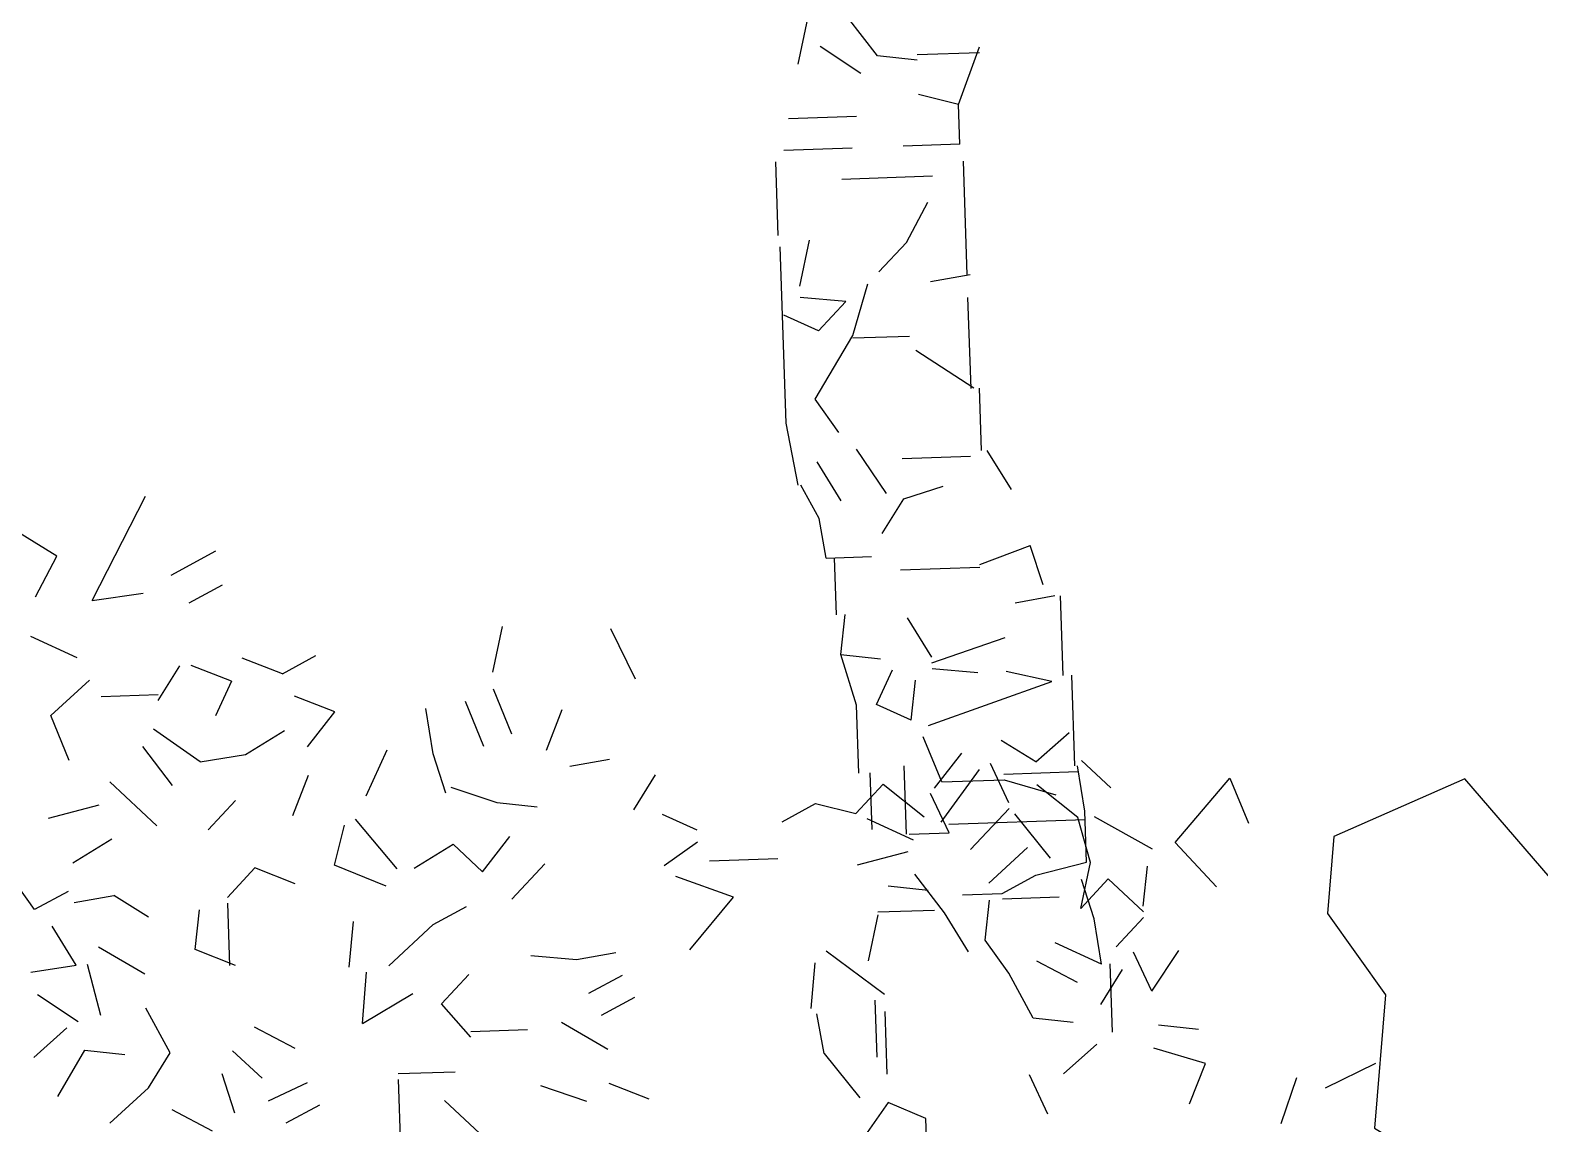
# Model space of a CAD drawing. Header units: metres. Extents: x 10 to 239, y 2 to 253.
# Drawn here: x 17.648 to 19.082, y 184.89 to 185.929 of the extents above; entities that cross this region are included whole.
import ezdxf

# ---------------------------------------------------------------- set-up
doc = ezdxf.new("R2010")
doc.units = ezdxf.units.M
doc.header["$MEASUREMENT"] = 0
doc.layers.add('bloques ARBOLES', color=7, linetype='Continuous', true_color=0xb8d897)

# ---------------------------------------------------------------- blocks, each defined once
blk = doc.blocks.new('arb-alz-77')
at = {"layer": 'bloques ARBOLES', "linetype": 'Continuous'}
for p, q in [((2.9238, 10.4614), (3.0406, 10.6896)), ((2.9238, 10.4614), (3.0406, 10.6896)), ((2.8458, 10.5584), (2.7313, 10.6293)), ((2.8458, 10.5584), (2.7313, 10.6293)), ((2.8458, 10.5584), (2.7313, 10.6293)), ((2.8458, 10.5584), (2.7313, 10.6293)), ((2.799, 10.4696), (2.8458, 10.5584)), ((3.0964, 10.517), (3.1942, 10.5702)), ((3.0964, 10.517), (3.1942, 10.5702)), ((3.0964, 10.517), (3.1942, 10.5702)), ((3.1358, 10.4562), (3.2091, 10.4959)), ((2.9238, 10.4614), (3.0354, 10.4776)), ((2.9238, 10.4614), (3.0354, 10.4776)), ((2.9238, 10.4614), (3.0354, 10.4776)), ((3.8011, 10.3041), (3.8226, 10.4045)), ((3.8011, 10.3041), (3.8226, 10.4045)), ((4.0593, 10.4001), (4.1129, 10.2898)), ((4.0593, 10.4001), (4.1129, 10.2898)), ((4.0593, 10.4001), (4.1129, 10.2898)), ((2.8907, 10.3356), (2.7894, 10.3821)), ((3.0682, 10.2421), (3.1155, 10.3184)), ((3.0682, 10.2421), (3.1155, 10.3184)), ((3.0682, 10.2421), (3.1155, 10.3184)), ((3.2287, 10.2847), (3.1404, 10.3192)), ((3.3403, 10.301), (3.252, 10.3353)), ((3.3403, 10.301), (3.4137, 10.3408)), ((3.3403, 10.301), (3.4137, 10.3408)), ((2.8328, 10.2092), (2.9173, 10.2868)), ((3.0678, 10.2545), (2.9434, 10.2503)), ((3.0678, 10.2545), (2.9434, 10.2503)), ((3.0678, 10.2545), (2.9434, 10.2503)), ((3.0678, 10.2545), (2.9434, 10.2503)), ((3.2287, 10.2847), (3.1939, 10.209)), ((3.2287, 10.2847), (3.1939, 10.209)), ((3.2287, 10.2847), (3.1939, 10.209)), ((3.4552, 10.2177), (3.3668, 10.2521)), ((3.843, 10.1686), (3.8023, 10.2669)), ((3.843, 10.1686), (3.8023, 10.2669)), ((3.843, 10.1686), (3.8023, 10.2669)), ((3.6701, 10.1253), (3.6543, 10.2245)), ((3.7816, 10.1415), (3.741, 10.2398)), ((3.9189, 10.1337), (3.9532, 10.2222)), ((3.9189, 10.1337), (3.9532, 10.2222)), ((2.8734, 10.1108), (2.8328, 10.2092)), ((2.8734, 10.1108), (2.8328, 10.2092)), ((3.3954, 10.141), (3.4552, 10.2177)), ((3.16, 10.1081), (3.0579, 10.1794)), ((3.16, 10.1081), (3.0579, 10.1794)), ((3.16, 10.1081), (3.0579, 10.1794)), ((3.2591, 10.1239), (3.3445, 10.1766)), ((3.2591, 10.1239), (3.3445, 10.1766)), ((3.2591, 10.1239), (3.3445, 10.1766)), ((3.2591, 10.1239), (3.3445, 10.1766)), ((4.9909, 10.1076), (4.9147, 10.1549)), ((4.9909, 10.1076), (4.9147, 10.1549)), ((4.9909, 10.1076), (4.9147, 10.1549)), ((4.9909, 10.1076), (4.9147, 10.1549)), ((4.9909, 10.1076), (5.0637, 10.1724)), ((3.0995, 10.0562), (3.0344, 10.1413)), ((3.0995, 10.0562), (3.0344, 10.1413)), ((3.16, 10.1081), (3.2591, 10.1239)), ((3.5237, 10.0332), (3.57, 10.1344)), ((3.6979, 10.0391), (3.6701, 10.1253)), ((4.7687, 10.0503), (4.8284, 10.1271)), ((3.97, 10.0982), (4.0566, 10.1136)), ((3.97, 10.0982), (4.0566, 10.1136)), ((4.7836, 9.9761), (4.8671, 10.0911)), ((4.7836, 9.9761), (4.8671, 10.0911)), ((4.7836, 9.9761), (4.8671, 10.0911)), ((4.7836, 9.9761), (4.8671, 10.0911)), ((4.9317, 10.0184), (4.8914, 10.1043)), ((4.9317, 10.0184), (4.8914, 10.1043)), ((4.9317, 10.0184), (4.8914, 10.1043)), ((5.1548, 10.051), (5.0906, 10.1111)), ((5.1548, 10.051), (5.0906, 10.1111)), ((3.065, 9.9679), (2.9621, 10.0641)), ((3.3632, 9.9905), (3.3976, 10.0788)), ((3.3632, 9.9905), (3.3976, 10.0788)), ((4.1102, 10.0032), (4.1575, 10.0795)), ((4.1102, 10.0032), (4.1575, 10.0795)), ((4.5963, 9.9947), (4.6563, 10.059)), ((4.5963, 9.9947), (4.6563, 10.059)), ((4.5963, 9.9947), (4.6563, 10.059)), ((4.6563, 10.059), (4.746, 9.9873)), ((4.6563, 10.059), (4.746, 9.9873)), ((5.0824, 9.9863), (4.9927, 10.0579)), ((5.0824, 9.9863), (4.9927, 10.0579)), ((5.2959, 9.9312), (5.4157, 10.0722)), ((5.2959, 9.9312), (5.4157, 10.0722)), ((5.4157, 10.0722), (5.4564, 9.9739)), ((3.1774, 9.9592), (3.2375, 10.0236)), ((3.1774, 9.9592), (3.2375, 10.0236)), ((3.8108, 10.0179), (3.7099, 10.052)), ((2.8279, 9.9848), (2.939, 10.0135)), ((2.8279, 9.9848), (2.939, 10.0135)), ((2.8279, 9.9848), (2.939, 10.0135)), ((3.8982, 10.0085), (3.8108, 10.0179)), ((3.8982, 10.0085), (3.8108, 10.0179)), ((4.2488, 9.9581), (4.1727, 9.9927)), ((4.4349, 9.9768), (4.5083, 10.0167)), ((4.4349, 9.9768), (4.5083, 10.0167)), ((4.5083, 10.0167), (4.5963, 9.9947)), ((4.8479, 9.916), (4.9321, 10.006)), ((4.8479, 9.916), (4.9321, 10.006)), ((4.8479, 9.916), (4.9321, 10.006)), ((4.8479, 9.916), (4.9321, 10.006)), ((4.8479, 9.916), (4.9321, 10.006)), ((5.0231, 9.897), (4.945, 9.994)), ((5.0231, 9.897), (4.945, 9.994)), ((5.2466, 9.917), (5.1196, 9.9875)), ((5.2466, 9.917), (5.1196, 9.9875)), ((3.4541, 9.8814), (3.4761, 9.9693)), ((3.4541, 9.8814), (3.4761, 9.9693)), ((3.5915, 9.8736), (3.5005, 9.9826)), ((4.7228, 9.9367), (4.6214, 9.9831)), ((5.1105, 9.8876), (5.0824, 9.9863)), ((5.1105, 9.8876), (5.0824, 9.9863)), ((5.1105, 9.8876), (5.0824, 9.9863)), ((2.881, 9.8869), (2.9663, 9.9396)), ((2.881, 9.8869), (2.9663, 9.9396)), ((2.881, 9.8869), (2.9663, 9.9396)), ((3.6286, 9.8749), (3.7141, 9.9276)), ((3.6286, 9.8749), (3.7141, 9.9276)), ((3.7784, 9.8674), (3.7141, 9.9276)), ((3.7784, 9.8674), (3.7141, 9.9276)), ((3.7784, 9.8674), (3.7141, 9.9276)), ((3.7784, 9.8674), (3.7141, 9.9276)), ((3.7784, 9.8674), (3.7141, 9.9276)), ((3.7784, 9.8674), (3.8381, 9.9442)), ((4.1765, 9.8808), (4.2496, 9.9331)), ((4.1765, 9.8808), (4.2496, 9.9331)), ((4.1765, 9.8808), (4.2496, 9.9331)), ((5.2959, 9.9312), (5.3863, 9.8346)), ((5.2959, 9.9312), (5.3863, 9.8346)), ((4.4252, 9.8955), (4.2759, 9.8904)), ((4.4252, 9.8955), (4.2759, 9.8904)), ((4.4252, 9.8955), (4.2759, 9.8904)), ((4.4252, 9.8955), (4.2759, 9.8904)), ((4.6, 9.8827), (4.7111, 9.9115)), ((4.6, 9.8827), (4.7111, 9.9115)), ((4.6, 9.8827), (4.7111, 9.9115)), ((4.8878, 9.8425), (4.9725, 9.9203)), ((2.7972, 9.7844), (2.7449, 9.8575)), ((3.2198, 9.8112), (3.28, 9.8755)), ((3.3682, 9.8411), (3.28, 9.8755)), ((3.3682, 9.8411), (3.28, 9.8755)), ((3.5678, 9.8355), (3.4541, 9.8814)), ((3.5678, 9.8355), (3.4541, 9.8814)), ((3.9148, 9.8846), (3.8428, 9.8073)), ((4.3284, 9.8113), (4.2024, 9.8569)), ((4.3284, 9.8113), (4.2024, 9.8569)), ((4.3284, 9.8113), (4.2024, 9.8569)), ((4.7904, 9.777), (4.7253, 9.862)), ((5.0891, 9.7871), (5.1105, 9.8876)), ((5.0891, 9.7871), (5.1105, 9.8876)), ((5.0891, 9.7871), (5.1105, 9.8876)), ((5.0891, 9.7871), (5.1105, 9.8876)), ((5.2258, 9.7917), (5.2354, 9.8793)), ((2.8706, 9.8243), (2.7972, 9.7844)), ((2.8706, 9.8243), (2.7972, 9.7844)), ((2.8706, 9.8243), (2.7972, 9.7844)), ((5.1491, 9.8514), (5.0891, 9.7871)), ((5.1491, 9.8514), (5.0891, 9.7871)), ((5.2263, 9.7793), (5.1491, 9.8514)), ((5.2263, 9.7793), (5.1491, 9.8514)), ((5.2263, 9.7793), (5.1491, 9.8514)), ((2.8839, 9.7999), (2.9706, 9.8153)), ((2.8839, 9.7999), (2.9706, 9.8153)), ((2.8839, 9.7999), (2.9706, 9.8153)), ((3.0469, 9.768), (2.9706, 9.8153)), ((3.0469, 9.768), (2.9706, 9.8153)), ((3.0469, 9.768), (2.9706, 9.8153)), ((3.2249, 9.6619), (3.2203, 9.7987)), ((3.2249, 9.6619), (3.2203, 9.7987)), ((3.6702, 9.7516), (3.7436, 9.7915)), ((3.6702, 9.7516), (3.7436, 9.7915)), ((4.2326, 9.696), (4.3284, 9.8113)), ((4.2326, 9.696), (4.3284, 9.8113)), ((4.2326, 9.696), (4.3284, 9.8113)), ((4.8796, 9.7177), (4.8891, 9.8054)), ((4.8796, 9.7177), (4.8891, 9.8054)), ((3.1489, 9.6968), (3.1585, 9.7842)), ((3.4866, 9.6584), (3.4956, 9.7583)), ((3.4866, 9.6584), (3.4956, 9.7583)), ((4.8431, 9.6916), (4.7904, 9.777)), ((5.1666, 9.7026), (5.2266, 9.7669)), ((5.1666, 9.7026), (5.2266, 9.7669)), ((2.8886, 9.6629), (2.8358, 9.7484)), ((2.8886, 9.6629), (2.8358, 9.7484)), ((2.8886, 9.6629), (2.8358, 9.7484)), ((3.5736, 9.6612), (3.6702, 9.7516)), ((3.0386, 9.6432), (2.937, 9.702)), ((3.2372, 9.6623), (3.1489, 9.6968)), ((3.9842, 9.6751), (4.0708, 9.6905)), ((3.9842, 9.6751), (4.0708, 9.6905)), ((4.6595, 9.5983), (4.5317, 9.6936)), ((4.9319, 9.6449), (4.8796, 9.7177)), ((5.2446, 9.6056), (5.2044, 9.6913)), ((5.2446, 9.6056), (5.3039, 9.6947)), ((5.2446, 9.6056), (5.3039, 9.6947)), ((5.2446, 9.6056), (5.3039, 9.6947)), ((2.7894, 9.6472), (2.8886, 9.6629)), ((2.7894, 9.6472), (2.8886, 9.6629)), ((2.9421, 9.5527), (2.9133, 9.6638)), ((3.8843, 9.6841), (3.9842, 9.6751)), ((4.4986, 9.568), (4.5076, 9.6678)), ((4.4986, 9.568), (4.5076, 9.6678)), ((5.0821, 9.625), (4.9932, 9.6718)), ((3.5157, 9.5348), (3.5242, 9.6472)), ((3.5157, 9.5348), (3.5242, 9.6472)), ((3.6886, 9.5779), (3.7486, 9.6422)), ((4.0116, 9.6013), (4.085, 9.6411)), ((4.0116, 9.6013), (4.085, 9.6411)), ((4.985, 9.547), (4.9319, 9.6449)), ((5.1334, 9.5769), (5.1807, 9.6532)), ((2.8927, 9.5386), (2.8035, 9.5978)), ((2.8927, 9.5386), (2.8035, 9.5978)), ((2.8927, 9.5386), (2.8035, 9.5978)), ((2.8927, 9.5386), (2.8035, 9.5978)), ((2.8927, 9.5386), (2.8035, 9.5978)), ((3.5157, 9.5348), (3.6256, 9.6007)), ((4.1116, 9.5921), (4.0382, 9.5524)), ((3.0943, 9.4706), (3.0411, 9.5684)), ((3.0943, 9.4706), (3.0411, 9.5684)), ((3.7533, 9.5054), (3.6886, 9.5779)), ((3.7533, 9.5054), (3.6886, 9.5779)), ((3.7533, 9.5054), (3.6886, 9.5779)), ((3.7533, 9.5054), (3.6886, 9.5779)), ((3.7533, 9.5054), (3.6886, 9.5779)), ((4.6653, 9.4241), (4.6608, 9.5609)), ((2.7957, 9.4606), (2.8682, 9.5253)), ((2.7957, 9.4606), (2.8682, 9.5253)), ((2.7957, 9.4606), (2.8682, 9.5253)), ((2.7957, 9.4606), (2.8682, 9.5253)), ((3.368, 9.48), (3.2793, 9.5268)), ((4.0532, 9.478), (3.9515, 9.537)), ((4.5267, 9.4693), (4.5113, 9.5559)), ((4.5267, 9.4693), (4.5113, 9.5559)), ((5.0725, 9.5375), (4.985, 9.547)), ((5.0725, 9.5375), (4.985, 9.547)), ((5.3471, 9.5218), (5.2596, 9.5313)), ((5.3471, 9.5218), (5.2596, 9.5313)), ((3.7529, 9.5178), (3.8773, 9.522)), ((3.7529, 9.5178), (3.8773, 9.522)), ((2.8485, 9.3751), (2.9073, 9.4768)), ((2.8485, 9.3751), (2.9073, 9.4768)), ((2.9073, 9.4768), (2.9947, 9.4673)), ((2.9073, 9.4768), (2.9947, 9.4673)), ((2.9073, 9.4768), (2.9947, 9.4673)), ((3.047, 9.3943), (3.0943, 9.4706)), ((3.2955, 9.4151), (3.2312, 9.4753)), ((4.5267, 9.4693), (4.6048, 9.3722)), ((4.5267, 9.4693), (4.6048, 9.3722)), ((5.0515, 9.4247), (5.124, 9.4894)), ((5.3622, 9.4476), (5.2489, 9.4811)), ((5.3622, 9.4476), (5.2489, 9.4811)), ((3.594, 9.4252), (3.7186, 9.4294)), ((3.594, 9.4252), (3.7186, 9.4294)), ((5.3277, 9.3592), (5.3622, 9.4476)), ((5.3277, 9.3592), (5.3622, 9.4476)), ((5.3277, 9.3592), (5.3622, 9.4476)), ((5.3277, 9.3592), (5.3622, 9.4476)), ((5.6254, 9.3943), (5.7356, 9.4478)), ((5.6254, 9.3943), (5.7356, 9.4478)), ((5.6254, 9.3943), (5.7356, 9.4478)), ((2.9625, 9.3168), (3.047, 9.3943)), ((2.9625, 9.3168), (3.047, 9.3943)), ((2.9625, 9.3168), (3.047, 9.3943)), ((3.2358, 9.3384), (3.208, 9.4247)), ((3.3096, 9.3659), (3.3954, 9.406)), ((3.5995, 9.2636), (3.5944, 9.4127)), ((3.5995, 9.2636), (3.5944, 9.4127)), ((3.5995, 9.2636), (3.5944, 9.4127)), ((4.0072, 9.3644), (3.9064, 9.3985)), ((4.0072, 9.3644), (3.9064, 9.3985)), ((4.144, 9.3691), (4.0557, 9.4035)), ((4.144, 9.3691), (4.0557, 9.4035)), ((4.144, 9.3691), (4.0557, 9.4035)), ((5.017, 9.3363), (4.9768, 9.4222)), ((5.5283, 9.3162), (5.5624, 9.417)), ((5.5283, 9.3162), (5.5624, 9.417)), ((5.5283, 9.3162), (5.5624, 9.417)), ((3.7729, 9.2943), (3.6956, 9.3664)), ((3.7729, 9.2943), (3.6956, 9.3664)), ((3.7729, 9.2943), (3.6956, 9.3664)), ((4.6675, 9.3619), (4.596, 9.2598)), ((4.7496, 9.3273), (4.6675, 9.3619)), ((4.7496, 9.3273), (4.6675, 9.3619)), ((3.1873, 9.2993), (3.0984, 9.3462)), ((3.3486, 9.3173), (3.422, 9.3571)), ((3.3486, 9.3173), (3.422, 9.3571)), ((4.755, 9.1655), (4.7496, 9.3273)), ((-0.4101, 1.8539), (-0.3887, 1.9541)), ((-0.4101, 1.8539), (-0.3887, 1.9541)), ((-0.4101, 1.8539), (-0.3887, 1.9541)), ((-0.4101, 1.8539), (-0.3887, 1.9541)), ((-0.4101, 1.8539), (-0.3887, 1.9541)), ((-0.2364, 1.8721), (-0.3015, 1.9571)), ((-0.2364, 1.8721), (-0.3015, 1.9571)), ((-0.2364, 1.8721), (-0.3015, 1.9571)), ((-0.2725, 1.8336), (-0.3617, 1.8928)), ((-0.2725, 1.8336), (-0.3617, 1.8928)), ((-0.2725, 1.8336), (-0.3617, 1.8928)), ((-0.2725, 1.8336), (-0.3617, 1.8928)), ((-0.0585, 1.766), (-0.0129, 1.8921)), ((-0.0585, 1.766), (-0.0129, 1.8921)), ((-0.0585, 1.766), (-0.0129, 1.8921)), ((-0.0585, 1.766), (-0.0129, 1.8921)), ((-0.0585, 1.766), (-0.0129, 1.8921)), ((-0.0585, 1.766), (-0.0129, 1.8921)), ((-0.0585, 1.766), (-0.0129, 1.8921)), ((-0.0585, 1.766), (-0.0129, 1.8921)), ((-0.1489, 1.8626), (-0.2364, 1.8721)), ((-0.1489, 1.8626), (-0.2364, 1.8721)), ((-0.1489, 1.8626), (-0.2364, 1.8721)), ((-0.1489, 1.8626), (-0.2364, 1.8721)), ((-0.1492, 1.875), (-0.0125, 1.8796)), ((-0.1492, 1.875), (-0.0125, 1.8796)), ((-0.1492, 1.875), (-0.0125, 1.8796)), ((-0.1492, 1.875), (-0.0125, 1.8796)), ((-0.1492, 1.875), (-0.0125, 1.8796)), ((-0.1492, 1.875), (-0.0125, 1.8796)), ((-0.1492, 1.875), (-0.0125, 1.8796)), ((-0.1492, 1.875), (-0.0125, 1.8796)), ((-0.1492, 1.875), (-0.0125, 1.8796)), ((-0.1492, 1.875), (-0.0125, 1.8796)), ((-0.0585, 1.766), (-0.1463, 1.788)), ((-0.0555, 1.679), (-0.0585, 1.766)), ((-0.2818, 1.7398), (-0.4311, 1.7347)), ((-0.2818, 1.7398), (-0.4311, 1.7347)), ((-0.2818, 1.7398), (-0.4311, 1.7347)), ((-0.2818, 1.7398), (-0.4311, 1.7347)), ((-0.2818, 1.7398), (-0.4311, 1.7347)), ((-0.2818, 1.7398), (-0.4311, 1.7347)), ((-0.2818, 1.7398), (-0.4311, 1.7347)), ((-0.2818, 1.7398), (-0.4311, 1.7347)), ((-0.2818, 1.7398), (-0.4311, 1.7347)), ((-0.4412, 1.6659), (-0.2919, 1.671)), ((-0.4412, 1.6659), (-0.2919, 1.671)), ((-0.4412, 1.6659), (-0.2919, 1.671)), ((-0.4412, 1.6659), (-0.2919, 1.671)), ((-0.0555, 1.679), (-0.1799, 1.6748)), ((-0.0555, 1.679), (-0.1799, 1.6748)), ((-0.0555, 1.679), (-0.1799, 1.6748)), ((-0.0555, 1.679), (-0.1799, 1.6748)), ((-0.0555, 1.679), (-0.1799, 1.6748)), ((-0.0555, 1.679), (-0.1799, 1.6748)), ((-0.4535, 1.4787), (-0.459, 1.6404)), ((-0.4535, 1.4787), (-0.459, 1.6404)), ((-0.4535, 1.4787), (-0.459, 1.6404)), ((-0.4535, 1.4787), (-0.459, 1.6404)), ((-0.0396, 1.3931), (-0.048, 1.6419)), ((-0.0396, 1.3931), (-0.048, 1.6419)), ((-0.0396, 1.3931), (-0.048, 1.6419)), ((-0.0396, 1.3931), (-0.048, 1.6419)), ((-0.0396, 1.3931), (-0.048, 1.6419)), ((-0.0396, 1.3931), (-0.048, 1.6419)), ((-0.0396, 1.3931), (-0.048, 1.6419)), ((-0.0396, 1.3931), (-0.048, 1.6419)), ((-0.0396, 1.3931), (-0.048, 1.6419)), ((-0.0396, 1.3931), (-0.048, 1.6419)), ((-0.1154, 1.6085), (-0.3145, 1.6017)), ((-0.1154, 1.6085), (-0.3145, 1.6017)), ((-0.1154, 1.6085), (-0.3145, 1.6017)), ((-0.1154, 1.6085), (-0.3145, 1.6017)), ((-0.1154, 1.6085), (-0.3145, 1.6017)), ((-0.1154, 1.6085), (-0.3145, 1.6017)), ((-0.1154, 1.6085), (-0.3145, 1.6017)), ((-0.1154, 1.6085), (-0.3145, 1.6017)), ((-0.1154, 1.6085), (-0.3145, 1.6017)), ((-0.1154, 1.6085), (-0.3145, 1.6017)), ((-0.1154, 1.6085), (-0.3145, 1.6017)), ((-0.1727, 1.4633), (-0.1259, 1.5521)), ((-0.1727, 1.4633), (-0.1259, 1.5521)), ((-0.1727, 1.4633), (-0.1259, 1.5521)), ((-0.1727, 1.4633), (-0.1259, 1.5521)), ((-0.1727, 1.4633), (-0.1259, 1.5521)), ((-0.1727, 1.4633), (-0.1259, 1.5521)), ((-0.1727, 1.4633), (-0.1259, 1.5521)), ((-0.1727, 1.4633), (-0.1259, 1.5521)), ((-0.4061, 1.3681), (-0.3847, 1.4685)), ((-0.4061, 1.3681), (-0.3847, 1.4685)), ((-0.4061, 1.3681), (-0.3847, 1.4685)), ((-0.4061, 1.3681), (-0.3847, 1.4685)), ((-0.4061, 1.3681), (-0.3847, 1.4685)), ((-0.4061, 1.3681), (-0.3847, 1.4685)), ((-0.4061, 1.3681), (-0.3847, 1.4685)), ((-0.4061, 1.3681), (-0.3847, 1.4685)), ((-0.4061, 1.3681), (-0.3847, 1.4685)), ((-0.4061, 1.3681), (-0.3847, 1.4685)), ((-0.4061, 1.3681), (-0.3847, 1.4685)), ((-0.4061, 1.3681), (-0.3847, 1.4685)), ((-0.4061, 1.3681), (-0.3847, 1.4685)), ((-0.4061, 1.3681), (-0.3847, 1.4685)), ((-0.4061, 1.3681), (-0.3847, 1.4685)), ((-0.2329, 1.399), (-0.1727, 1.4633)), ((-0.2329, 1.399), (-0.1727, 1.4633)), ((-0.2329, 1.399), (-0.1727, 1.4633)), ((-0.2329, 1.399), (-0.1727, 1.4633)), ((-0.2329, 1.399), (-0.1727, 1.4633)), ((-0.4365, 1.0682), (-0.4495, 1.4539)), ((-0.4365, 1.0682), (-0.4495, 1.4539)), ((-0.4365, 1.0682), (-0.4495, 1.4539)), ((-0.4365, 1.0682), (-0.4495, 1.4539)), ((-0.4365, 1.0682), (-0.4495, 1.4539)), ((-0.4365, 1.0682), (-0.4495, 1.4539)), ((-0.12, 1.3778), (-0.0334, 1.3933)), ((-0.12, 1.3778), (-0.0334, 1.3933)), ((-0.12, 1.3778), (-0.0334, 1.3933)), ((-0.12, 1.3778), (-0.0334, 1.3933)), ((-0.12, 1.3778), (-0.0334, 1.3933)), ((-0.2904, 1.2599), (-0.2569, 1.3732)), ((-0.2904, 1.2599), (-0.2569, 1.3732)), ((-0.2904, 1.2599), (-0.2569, 1.3732)), ((-0.2904, 1.2599), (-0.2569, 1.3732)), ((-0.2904, 1.2599), (-0.2569, 1.3732)), ((-0.2904, 1.2599), (-0.2569, 1.3732)), ((-0.2904, 1.2599), (-0.2569, 1.3732)), ((-0.2904, 1.2599), (-0.2569, 1.3732)), ((-0.2904, 1.2599), (-0.2569, 1.3732)), ((-0.2904, 1.2599), (-0.2569, 1.3732)), ((-0.2904, 1.2599), (-0.2569, 1.3732)), ((-0.2904, 1.2599), (-0.2569, 1.3732)), ((-0.3055, 1.3342), (-0.4053, 1.3433)), ((-0.3055, 1.3342), (-0.4053, 1.3433)), ((-0.3055, 1.3342), (-0.3655, 1.2699)), ((-0.3055, 1.3342), (-0.3655, 1.2699)), ((-0.3055, 1.3342), (-0.3655, 1.2699)), ((-0.3055, 1.3342), (-0.3655, 1.2699)), ((-0.3055, 1.3342), (-0.3655, 1.2699)), ((-0.3055, 1.3342), (-0.3655, 1.2699)), ((-0.0311, 1.1441), (-0.0379, 1.3433)), ((-0.0311, 1.1441), (-0.0379, 1.3433)), ((-0.0311, 1.1441), (-0.0379, 1.3433)), ((-0.0311, 1.1441), (-0.0379, 1.3433)), ((-0.0311, 1.1441), (-0.0379, 1.3433)), ((-0.0311, 1.1441), (-0.0379, 1.3433)), ((-0.0311, 1.1441), (-0.0379, 1.3433)), ((-0.3655, 1.2699), (-0.4414, 1.3047)), ((-0.3655, 1.2699), (-0.4414, 1.3047)), ((-0.3655, 1.2699), (-0.4414, 1.3047)), ((-0.3655, 1.2699), (-0.4414, 1.3047)), ((-0.3655, 1.2699), (-0.4414, 1.3047)), ((-0.3655, 1.2699), (-0.4414, 1.3047)), ((-0.3729, 1.1202), (-0.2904, 1.2599)), ((-0.3729, 1.1202), (-0.2904, 1.2599)), ((-0.3729, 1.1202), (-0.2904, 1.2599)), ((-0.3729, 1.1202), (-0.2904, 1.2599)), ((-0.3729, 1.1202), (-0.2904, 1.2599)), ((-0.3729, 1.1202), (-0.2904, 1.2599)), ((-0.3729, 1.1202), (-0.2904, 1.2599)), ((-0.1659, 1.258), (-0.2902, 1.2538)), ((-0.1659, 1.258), (-0.2902, 1.2538)), ((-0.1659, 1.258), (-0.2902, 1.2538)), ((-0.1659, 1.258), (-0.2902, 1.2538)), ((-0.1659, 1.258), (-0.2902, 1.2538)), ((-0.1659, 1.258), (-0.2902, 1.2538)), ((-0.1659, 1.258), (-0.2902, 1.2538)), ((-0.025, 1.1444), (-0.1523, 1.2273)), ((-0.025, 1.1444), (-0.1523, 1.2273)), ((-0.025, 1.1444), (-0.1523, 1.2273)), ((-0.0079, 1.0079), (-0.0125, 1.1448)), ((-0.0079, 1.0079), (-0.0125, 1.1448)), ((-0.0079, 1.0079), (-0.0125, 1.1448)), ((-0.0079, 1.0079), (-0.0125, 1.1448)), ((-0.0079, 1.0079), (-0.0125, 1.1448)), ((-0.0079, 1.0079), (-0.0125, 1.1448)), ((-0.3206, 1.0472), (-0.3729, 1.1202)), ((-0.3206, 1.0472), (-0.3729, 1.1202)), ((-0.3206, 1.0472), (-0.3729, 1.1202)), ((-0.3206, 1.0472), (-0.3729, 1.1202)), ((-0.4101, 0.932), (-0.4365, 1.0682)), ((-0.4101, 0.932), (-0.4365, 1.0682)), ((-0.2165, 0.9137), (-0.282, 1.0111)), ((-0.2165, 0.9137), (-0.282, 1.0111)), ((-0.2165, 0.9137), (-0.282, 1.0111)), ((-0.2165, 0.9137), (-0.282, 1.0111)), ((-0.2165, 0.9137), (-0.282, 1.0111)), ((-0.2165, 0.9137), (-0.282, 1.0111)), ((-0.0324, 0.9946), (-0.1817, 0.9896)), ((-0.0324, 0.9946), (-0.1817, 0.9896)), ((-0.0324, 0.9946), (-0.1817, 0.9896)), ((-0.0324, 0.9946), (-0.1817, 0.9896)), ((0.0573, 0.9229), (0.0045, 1.0084)), ((0.0573, 0.9229), (0.0045, 1.0084)), ((0.0573, 0.9229), (0.0045, 1.0084)), ((-0.3156, 0.898), (-0.3683, 0.9833)), ((-0.3156, 0.898), (-0.3683, 0.9833)), ((-0.3156, 0.898), (-0.3683, 0.9833)), ((-0.3156, 0.898), (-0.3683, 0.9833)), ((-0.3156, 0.898), (-0.3683, 0.9833)), ((-0.3641, 0.8589), (-0.4039, 0.9323)), ((-0.3641, 0.8589), (-0.4039, 0.9323)), ((-0.3641, 0.8589), (-0.4039, 0.9323)), ((-0.3641, 0.8589), (-0.4039, 0.9323)), ((-0.3641, 0.8589), (-0.4039, 0.9323)), ((-0.3641, 0.8589), (-0.4039, 0.9323)), ((-0.3641, 0.8589), (-0.4039, 0.9323)), ((-0.3641, 0.8589), (-0.4039, 0.9323)), ((-0.3641, 0.8589), (-0.4039, 0.9323)), ((-0.3641, 0.8589), (-0.4039, 0.9323)), ((-0.1787, 0.9025), (-0.0925, 0.9303)), ((-0.1787, 0.9025), (-0.0925, 0.9303)), ((-0.1787, 0.9025), (-0.0925, 0.9303)), ((-0.1787, 0.9025), (-0.0925, 0.9303)), ((-0.1787, 0.9025), (-0.0925, 0.9303)), ((-0.1787, 0.9025), (-0.0925, 0.9303)), ((-0.1787, 0.9025), (-0.0925, 0.9303)), ((-0.1787, 0.9025), (-0.0925, 0.9303)), ((-0.1787, 0.9025), (-0.0925, 0.9303)), ((-0.1787, 0.9025), (-0.0925, 0.9303)), ((-0.2259, 0.8262), (-0.1787, 0.9025)), ((-0.2259, 0.8262), (-0.1787, 0.9025)), ((-0.2259, 0.8262), (-0.1787, 0.9025)), ((-0.2259, 0.8262), (-0.1787, 0.9025)), ((-0.3488, 0.7721), (-0.3641, 0.8589)), ((-0.3488, 0.7721), (-0.3641, 0.8589)), ((-0.3488, 0.7721), (-0.3641, 0.8589)), ((-0.3488, 0.7721), (-0.3641, 0.8589)), ((-0.3488, 0.7721), (-0.3641, 0.8589)), ((-0.3488, 0.7721), (-0.3641, 0.8589)), ((-0.012, 0.7587), (0.0987, 0.7998)), ((-0.012, 0.7587), (0.0987, 0.7998)), ((-0.012, 0.7587), (0.0987, 0.7998)), ((-0.012, 0.7587), (0.0987, 0.7998)), ((-0.012, 0.7587), (0.0987, 0.7998)), ((0.1266, 0.7136), (0.0987, 0.7998)), ((0.1266, 0.7136), (0.0987, 0.7998)), ((0.1266, 0.7136), (0.0987, 0.7998)), ((0.1266, 0.7136), (0.0987, 0.7998)), ((0.1266, 0.7136), (0.0987, 0.7998)), ((0.1266, 0.7136), (0.0987, 0.7998)), ((0.1266, 0.7136), (0.0987, 0.7998)), ((0.1266, 0.7136), (0.0987, 0.7998)), ((0.1266, 0.7136), (0.0987, 0.7998)), ((0.1266, 0.7136), (0.0987, 0.7998)), ((0.1266, 0.7136), (0.0987, 0.7998)), ((-0.3488, 0.7721), (-0.2492, 0.7756)), ((-0.3488, 0.7721), (-0.2492, 0.7756)), ((-0.3488, 0.7721), (-0.2492, 0.7756)), ((-0.3488, 0.7721), (-0.2492, 0.7756)), ((-0.3488, 0.7721), (-0.2492, 0.7756)), ((-0.3259, 0.6484), (-0.3301, 0.7728)), ((-0.3259, 0.6484), (-0.3301, 0.7728)), ((-0.3259, 0.6484), (-0.3301, 0.7728)), ((-0.3259, 0.6484), (-0.3301, 0.7728)), ((-0.3259, 0.6484), (-0.3301, 0.7728)), ((-0.3259, 0.6484), (-0.3301, 0.7728)), ((-0.1859, 0.7465), (-0.0118, 0.7524)), ((-0.1859, 0.7465), (-0.0118, 0.7524)), ((0.1522, 0.6895), (0.0656, 0.6741)), ((0.1522, 0.6895), (0.0656, 0.6741)), ((0.1522, 0.6895), (0.0656, 0.6741)), ((0.1707, 0.5157), (0.1648, 0.69)), ((0.1707, 0.5157), (0.1648, 0.69)), ((0.1707, 0.5157), (0.1648, 0.69)), ((0.1707, 0.5157), (0.1648, 0.69)), ((0.1707, 0.5157), (0.1648, 0.69)), ((0.1707, 0.5157), (0.1648, 0.69)), ((0.1707, 0.5157), (0.1648, 0.69)), ((0.1707, 0.5157), (0.1648, 0.69)), ((0.1707, 0.5157), (0.1648, 0.69)), ((0.1707, 0.5157), (0.1648, 0.69)), ((0.1707, 0.5157), (0.1648, 0.69)), ((0.1707, 0.5157), (0.1648, 0.69)), ((0.1707, 0.5157), (0.1648, 0.69)), ((0.1707, 0.5157), (0.1648, 0.69)), ((0.1707, 0.5157), (0.1648, 0.69)), ((0.1707, 0.5157), (0.1648, 0.69)), ((0.1707, 0.5157), (0.1648, 0.69)), ((0.1707, 0.5157), (0.1648, 0.69)), ((0.1707, 0.5157), (0.1648, 0.69)), ((0.1707, 0.5157), (0.1648, 0.69)), ((0.1707, 0.5157), (0.1648, 0.69)), ((0.1707, 0.5157), (0.1648, 0.69)), ((0.1707, 0.5157), (0.1648, 0.69)), ((0.1707, 0.5157), (0.1648, 0.69)), ((0.1707, 0.5157), (0.1648, 0.69)), ((0.1707, 0.5157), (0.1648, 0.69)), ((0.1707, 0.5157), (0.1648, 0.69)), ((0.1707, 0.5157), (0.1648, 0.69)), ((0.1707, 0.5157), (0.1648, 0.69)), ((-0.3166, 0.5616), (-0.3072, 0.649)), ((-0.3166, 0.5616), (-0.3072, 0.649)), ((-0.3166, 0.5616), (-0.3072, 0.649)), ((-0.1172, 0.5558), (-0.17, 0.6413)), ((-0.1172, 0.5558), (-0.17, 0.6413)), ((-0.1169, 0.5434), (0.0433, 0.5987)), ((-0.1169, 0.5434), (0.0433, 0.5987)), ((-0.1169, 0.5434), (0.0433, 0.5987)), ((-0.1169, 0.5434), (0.0433, 0.5987)), ((-0.1169, 0.5434), (0.0433, 0.5987)), ((-0.1169, 0.5434), (0.0433, 0.5987)), ((-0.1169, 0.5434), (0.0433, 0.5987)), ((-0.3166, 0.5616), (-0.2292, 0.5521)), ((-0.2818, 0.4507), (-0.3166, 0.5616)), ((-0.3166, 0.5616), (-0.2292, 0.5521)), ((-0.3166, 0.5616), (-0.2292, 0.5521)), ((-0.3166, 0.5616), (-0.2292, 0.5521)), ((-0.3166, 0.5616), (-0.2292, 0.5521)), ((-0.2818, 0.4507), (-0.3166, 0.5616)), ((-0.3166, 0.5616), (-0.2292, 0.5521)), ((-0.2818, 0.4507), (-0.3166, 0.5616)), ((-0.2818, 0.4507), (-0.3166, 0.5616)), ((-0.2818, 0.4507), (-0.3166, 0.5616)), ((-0.2818, 0.4507), (-0.3166, 0.5616)), ((-0.3166, 0.5616), (-0.2292, 0.5521)), ((-0.3166, 0.5616), (-0.2292, 0.5521)), ((-0.3166, 0.5616), (-0.2292, 0.5521)), ((-0.3166, 0.5616), (-0.2292, 0.5521)), ((-0.3166, 0.5616), (-0.2292, 0.5521)), ((-0.3166, 0.5616), (-0.2292, 0.5521)), ((-0.3166, 0.5616), (-0.2292, 0.5521)), ((-0.3166, 0.5616), (-0.2292, 0.5521)), ((-0.3166, 0.5616), (-0.2292, 0.5521)), ((-0.2818, 0.4507), (-0.3166, 0.5616)), ((-0.1164, 0.531), (-0.0164, 0.5219)), ((-0.1164, 0.531), (-0.0164, 0.5219)), ((-0.1164, 0.531), (-0.0164, 0.5219)), ((-0.1164, 0.531), (-0.0164, 0.5219)), ((-0.1164, 0.531), (-0.0164, 0.5219)), ((-0.2382, 0.4521), (-0.2035, 0.528)), ((-0.2382, 0.4521), (-0.2035, 0.528)), ((-0.2382, 0.4521), (-0.2035, 0.528)), ((-0.2382, 0.4521), (-0.2035, 0.528)), ((-0.2382, 0.4521), (-0.2035, 0.528)), ((-0.2382, 0.4521), (-0.2035, 0.528)), ((-0.2382, 0.4521), (-0.2035, 0.528)), ((-0.2382, 0.4521), (-0.2035, 0.528)), ((-0.2382, 0.4521), (-0.2035, 0.528)), ((-0.2382, 0.4521), (-0.2035, 0.528)), ((-0.2382, 0.4521), (-0.2035, 0.528)), ((-0.1624, 0.4173), (-0.1528, 0.5048)), ((-0.1624, 0.4173), (-0.1528, 0.5048)), ((-0.1624, 0.4173), (-0.1528, 0.5048)), ((-0.1624, 0.4173), (-0.1528, 0.5048)), ((-0.1624, 0.4173), (-0.1528, 0.5048)), ((-0.1246, 0.4062), (0.1462, 0.5025)), ((-0.1246, 0.4062), (0.1462, 0.5025)), ((-0.1246, 0.4062), (0.1462, 0.5025)), ((0.1462, 0.5025), (0.0458, 0.524)), ((0.1462, 0.5025), (0.0458, 0.524)), ((0.1462, 0.5025), (0.0458, 0.524)), ((0.1462, 0.5025), (0.0458, 0.524)), ((0.196, 0.3173), (0.1893, 0.5163)), ((0.196, 0.3173), (0.1893, 0.5163)), ((0.196, 0.3173), (0.1893, 0.5163)), ((0.196, 0.3173), (0.1893, 0.5163)), ((0.196, 0.3173), (0.1893, 0.5163)), ((0.196, 0.3173), (0.1893, 0.5163)), ((0.196, 0.3173), (0.1893, 0.5163)), ((0.196, 0.3173), (0.1893, 0.5163)), ((-0.2768, 0.3013), (-0.2818, 0.4507)), ((-0.2768, 0.3013), (-0.2818, 0.4507)), ((-0.2768, 0.3013), (-0.2818, 0.4507)), ((-0.2768, 0.3013), (-0.2818, 0.4507)), ((-0.2768, 0.3013), (-0.2818, 0.4507)), ((-0.2768, 0.3013), (-0.2818, 0.4507)), ((-0.2768, 0.3013), (-0.2818, 0.4507)), ((-0.2768, 0.3013), (-0.2818, 0.4507)), ((-0.2768, 0.3013), (-0.2818, 0.4507)), ((-0.2768, 0.3013), (-0.2818, 0.4507)), ((-0.2768, 0.3013), (-0.2818, 0.4507)), ((-0.2768, 0.3013), (-0.2818, 0.4507)), ((-0.1624, 0.4173), (-0.2382, 0.4521)), ((-0.1624, 0.4173), (-0.2382, 0.4521)), ((-0.1624, 0.4173), (-0.2382, 0.4521)), ((-0.1624, 0.4173), (-0.2382, 0.4521)), ((-0.1624, 0.4173), (-0.2382, 0.4521)), ((-0.1624, 0.4173), (-0.2382, 0.4521)), ((-0.1624, 0.4173), (-0.2382, 0.4521)), ((-0.1624, 0.4173), (-0.2382, 0.4521)), ((-0.1624, 0.4173), (-0.2382, 0.4521)), ((-0.1624, 0.4173), (-0.2382, 0.4521)), ((-0.1624, 0.4173), (-0.2382, 0.4521)), ((-0.1624, 0.4173), (-0.2382, 0.4521)), ((-0.0954, 0.2825), (-0.1362, 0.3808)), ((-0.0954, 0.2825), (-0.1362, 0.3808)), ((-0.0954, 0.2825), (-0.1362, 0.3808)), ((-0.2477, 0.1778), (-0.2519, 0.3022)), ((-0.2477, 0.1778), (-0.2519, 0.3022)), ((-0.2477, 0.1778), (-0.2519, 0.3022)), ((-0.2477, 0.1778), (-0.2519, 0.3022)), ((-0.2477, 0.1778), (-0.2519, 0.3022)), ((-0.2477, 0.1778), (-0.2519, 0.3022)), ((-0.2477, 0.1778), (-0.2519, 0.3022)), ((-0.2477, 0.1778), (-0.2519, 0.3022)), ((-0.1726, 0.1677), (-0.1776, 0.3172)), ((-0.1726, 0.1677), (-0.1776, 0.3172)), ((-0.1726, 0.1677), (-0.1776, 0.3172)), ((-0.1726, 0.1677), (-0.1776, 0.3172)), ((-0.1726, 0.1677), (-0.1776, 0.3172)), ((-0.1726, 0.1677), (-0.1776, 0.3172)), ((0.0409, 0.2996), (0.2026, 0.3051)), ((0.0409, 0.2996), (0.2026, 0.3051)), ((0.0409, 0.2996), (0.2026, 0.3051)), ((0.0409, 0.2996), (0.2026, 0.3051)), ((0.0409, 0.2996), (0.2026, 0.3051)), ((0.0409, 0.2996), (0.2026, 0.3051)), ((0.0409, 0.2996), (0.2026, 0.3051)), ((0.0409, 0.2996), (0.2026, 0.3051)), ((0.0409, 0.2996), (0.2026, 0.3051)), ((0.0409, 0.2996), (0.2026, 0.3051)), ((0.0409, 0.2996), (0.2026, 0.3051)), ((0.0409, 0.2996), (0.2026, 0.3051)), ((0.0409, 0.2996), (0.2026, 0.3051)), ((0.218, 0.2183), (0.2023, 0.3175)), ((0.218, 0.2183), (0.2023, 0.3175)), ((0.218, 0.2183), (0.2023, 0.3175)), ((0.218, 0.2183), (0.2023, 0.3175)), ((0.218, 0.2183), (0.2023, 0.3175)), ((0.218, 0.2183), (0.2023, 0.3175)), ((0.218, 0.2183), (0.2023, 0.3175)), ((-0.0954, 0.2825), (0.0413, 0.2871)), ((-0.0954, 0.2825), (0.0413, 0.2871)), ((-0.0954, 0.2825), (0.0413, 0.2871)), ((-0.0954, 0.2825), (0.0413, 0.2871)), ((-0.0954, 0.2825), (0.0413, 0.2871)), ((-0.0954, 0.2825), (0.0413, 0.2871)), ((-0.0954, 0.2825), (0.0413, 0.2871)), ((-0.0954, 0.2825), (0.0413, 0.2871)), ((-0.0954, 0.2825), (0.0413, 0.2871)), ((-0.0954, 0.2825), (0.0413, 0.2871)), ((-0.0954, 0.2825), (0.0413, 0.2871)), ((0.0413, 0.2871), (0.1545, 0.2537)), ((0.0413, 0.2871), (0.1545, 0.2537)), ((0.0413, 0.2871), (0.1545, 0.2537)), ((0.0413, 0.2871), (0.1545, 0.2537)), ((0.0413, 0.2871), (0.1545, 0.2537)), ((0.0413, 0.2871), (0.1545, 0.2537)), ((-0.0792, 0.1709), (-0.1196, 0.2569)), ((-0.0792, 0.1709), (-0.1196, 0.2569)), ((-0.0792, 0.1709), (-0.1196, 0.2569)), ((-0.0792, 0.1709), (-0.1196, 0.2569)), ((-0.0792, 0.1709), (-0.1196, 0.2569)), ((-0.0792, 0.1709), (-0.1196, 0.2569)), ((-0.0792, 0.1709), (-0.1196, 0.2569)), ((-0.0792, 0.1709), (-0.1196, 0.2569)), ((-0.0799, 0.1896), (0.2187, 0.1997)), ((-0.0799, 0.1896), (0.2187, 0.1997)), ((-0.0799, 0.1896), (0.2187, 0.1997)), ((-0.0799, 0.1896), (0.2187, 0.1997)), ((-0.0799, 0.1896), (0.2187, 0.1997)), ((-0.0799, 0.1896), (0.2187, 0.1997)), ((-0.0799, 0.1896), (0.2187, 0.1997)), ((-0.0799, 0.1896), (0.2187, 0.1997)), ((-0.0799, 0.1896), (0.2187, 0.1997)), ((-0.0799, 0.1896), (0.2187, 0.1997)), ((-0.0799, 0.1896), (0.2187, 0.1997)), ((-0.0799, 0.1896), (0.2187, 0.1997)), ((-0.0799, 0.1896), (0.2187, 0.1997)), ((-0.0799, 0.1896), (0.2187, 0.1997)), ((-0.0799, 0.1896), (0.2187, 0.1997)), ((-0.0799, 0.1896), (0.2187, 0.1997)), ((-0.0799, 0.1896), (0.2187, 0.1997)), ((-0.0799, 0.1896), (0.2187, 0.1997)), ((-0.0799, 0.1896), (0.2187, 0.1997)), ((-0.0799, 0.1896), (0.2187, 0.1997)), ((0.2218, 0.1064), (0.218, 0.2183)), ((0.2218, 0.1064), (0.218, 0.2183)), ((0.2218, 0.1064), (0.218, 0.2183)), ((0.2218, 0.1064), (0.218, 0.2183)), ((0.2218, 0.1064), (0.218, 0.2183)), ((0.2218, 0.1064), (0.218, 0.2183)), ((-0.1664, 0.168), (-0.0792, 0.1709)), ((-0.1664, 0.168), (-0.0792, 0.1709)), ((-0.1664, 0.168), (-0.0792, 0.1709)), ((-0.1664, 0.168), (-0.0792, 0.1709)), ((-0.1664, 0.168), (-0.0792, 0.1709)), ((-0.1664, 0.168), (-0.0792, 0.1709)), ((-0.1664, 0.168), (-0.0792, 0.1709)), ((0.1106, 0.0778), (0.2218, 0.1064)), ((0.1106, 0.0778), (0.2218, 0.1064)), ((0.1106, 0.0778), (0.2218, 0.1064)), ((0.1106, 0.0778), (0.2218, 0.1064)), ((0.1106, 0.0778), (0.2218, 0.1064)), ((0.1106, 0.0778), (0.2218, 0.1064)), ((0.0374, 0.0379), (0.1106, 0.0778)), ((0.0374, 0.0379), (0.1106, 0.0778)), ((0.2384, -0.0176), (0.2107, 0.0686)), ((0.2384, -0.0176), (0.2107, 0.0686)), ((0.2384, -0.0176), (0.2107, 0.0686)), ((0.2384, -0.0176), (0.2107, 0.0686)), ((0.2384, -0.0176), (0.2107, 0.0686)), ((-0.1248, 0.0449), (-0.2124, 0.0543)), ((-0.1248, 0.0449), (-0.2124, 0.0543)), ((-0.1248, 0.0449), (-0.2124, 0.0543)), ((-0.1248, 0.0449), (-0.2124, 0.0543)), ((-0.1248, 0.0449), (-0.2124, 0.0543)), ((-0.1248, 0.0449), (-0.2124, 0.0543)), ((-0.1248, 0.0449), (-0.2124, 0.0543)), ((-0.1248, 0.0449), (-0.2124, 0.0543)), ((-0.1248, 0.0449), (-0.2124, 0.0543)), ((-0.1248, 0.0449), (-0.2124, 0.0543)), ((-0.1248, 0.0449), (-0.2124, 0.0543)), ((-0.1248, 0.0449), (-0.2124, 0.0543)), ((-0.1248, 0.0449), (-0.2124, 0.0543)), ((-0.1248, 0.0449), (-0.2124, 0.0543)), ((-0.0498, 0.035), (0.0374, 0.0379)), ((-0.0498, 0.035), (0.0374, 0.0379)), ((-0.0498, 0.035), (0.0374, 0.0379)), ((-0.2354, -0.0024), (-0.1109, 0.0018)), ((-0.2354, -0.0024), (-0.1109, 0.0018)), ((-0.2354, -0.0024), (-0.1109, 0.0018)), ((-0.2354, -0.0024), (-0.1109, 0.0018)), ((-0.2354, -0.0024), (-0.1109, 0.0018)), ((-0.2354, -0.0024), (-0.1109, 0.0018)), ((-0.2354, -0.0024), (-0.1109, 0.0018)), ((-0.2354, -0.0024), (-0.1109, 0.0018)), ((0.1622, 0.0297), (0.0377, 0.0255)), ((0.1622, 0.0297), (0.0377, 0.0255)), ((0.1622, 0.0297), (0.0377, 0.0255)), ((0.1622, 0.0297), (0.0377, 0.0255)), ((0.1622, 0.0297), (0.0377, 0.0255)), ((0.1622, 0.0297), (0.0377, 0.0255)), ((0.1622, 0.0297), (0.0377, 0.0255)), ((0.1622, 0.0297), (0.0377, 0.0255)), ((0.1622, 0.0297), (0.0377, 0.0255)), ((0.1622, 0.0297), (0.0377, 0.0255)), ((0.1622, 0.0297), (0.0377, 0.0255)), ((0.1622, 0.0297), (0.0377, 0.0255)), ((0.1622, 0.0297), (0.0377, 0.0255)), ((0.1622, 0.0297), (0.0377, 0.0255)), ((0.1622, 0.0297), (0.0377, 0.0255)), ((-0.2352, -0.0087), (-0.2567, -0.1091)), ((-0.2352, -0.0087), (-0.2567, -0.1091)), ((-0.2352, -0.0087), (-0.2567, -0.1091)), ((-0.2352, -0.0087), (-0.2567, -0.1091)), ((-0.2352, -0.0087), (-0.2567, -0.1091)), ((0.2544, -0.1167), (0.2384, -0.0176)), ((0.2544, -0.1167), (0.2384, -0.0176)), ((0.2544, -0.1167), (0.2384, -0.0176)), ((0.2544, -0.1167), (0.2384, -0.0176)), ((0.2544, -0.1167), (0.2384, -0.0176)), ((0.2544, -0.1167), (0.2384, -0.0176)), ((0.2544, -0.1167), (0.2384, -0.0176)), ((0.2544, -0.1167), (0.2384, -0.0176)), ((0.2544, -0.1167), (0.153, -0.0702)), ((0.2544, -0.1167), (0.153, -0.0702)), ((0.2544, -0.1167), (0.153, -0.0702)), ((0.2544, -0.1167), (0.153, -0.0702)), ((0.2544, -0.1167), (0.153, -0.0702)), ((0.2544, -0.1167), (0.153, -0.0702)), ((0.2544, -0.1167), (0.153, -0.0702)), ((0.2544, -0.1167), (0.153, -0.0702)), ((0.2544, -0.1167), (0.153, -0.0702)), ((0.2544, -0.1167), (0.153, -0.0702)), ((0.2544, -0.1167), (0.153, -0.0702)), ((0.2544, -0.1167), (0.153, -0.0702)), ((0.2544, -0.1167), (0.153, -0.0702)), ((0.2544, -0.1167), (0.153, -0.0702)), ((0.2544, -0.1167), (0.153, -0.0702)), ((0.2544, -0.1167), (0.153, -0.0702)), ((0.2544, -0.1167), (0.153, -0.0702)), ((0.2544, -0.1167), (0.153, -0.0702)), ((0.2544, -0.1167), (0.153, -0.0702)), ((0.2544, -0.1167), (0.153, -0.0702)), ((0.273, -0.1161), (0.2781, -0.2654)), ((0.273, -0.1161), (0.2781, -0.2654)), ((0.273, -0.1161), (0.2781, -0.2654)), ((0.273, -0.1161), (0.2781, -0.2654)), ((0.273, -0.1161), (0.2781, -0.2654)), ((0.273, -0.1161), (0.2781, -0.2654)), ((0.273, -0.1161), (0.2781, -0.2654)), ((0.273, -0.1161), (0.2781, -0.2654)), ((0.273, -0.1161), (0.2781, -0.2654)), ((0.273, -0.1161), (0.2781, -0.2654)), ((0.273, -0.1161), (0.2781, -0.2654)), ((0.273, -0.1161), (0.2781, -0.2654)), ((0.273, -0.1161), (0.2781, -0.2654)), ((0.273, -0.1161), (0.2781, -0.2654)), ((0.273, -0.1161), (0.2781, -0.2654)), ((0.273, -0.1161), (0.2781, -0.2654)), ((0.273, -0.1161), (0.2781, -0.2654)), ((-0.2371, -0.3201), (-0.2412, -0.1957)), ((-0.2371, -0.3201), (-0.2412, -0.1957))]:
    blk.add_line(p, q, dxfattribs=at)
blk = doc.blocks.new('arbolote')
at = {"layer": 'bloques ARBOLES'}
blk.add_lwpolyline([(-1.8659, 7.9191), (-2.034, 8.1142), (-2.1467, 8.0648), (-2.1522, 7.9985), (-2.1022, 7.9287), (-2.1117, 7.8139), (-1.9722, 7.7297), (-1.8964, 7.5869)], dxfattribs=at)

msp = doc.modelspace()

# ---------------------------------------------------------------- block references
at = {"xscale": 1.104233309032171, "yscale": 1.104233309032171, "zscale": 1.104233309032171}
msp.add_blockref('arbolote', (21.2568, 176.25776), dxfattribs=at)
at = {"layer": 'bloques ARBOLES', "color": 2, "xscale": 0.433568186266492, "yscale": 0.433568186266492, "zscale": 0.433568186266492}
for p in [(18.55517, 185.0925), (16.43939, 180.85149)]:
    msp.add_blockref('arb-alz-77', p, dxfattribs=at)

doc.saveas('drawing.dxf')
